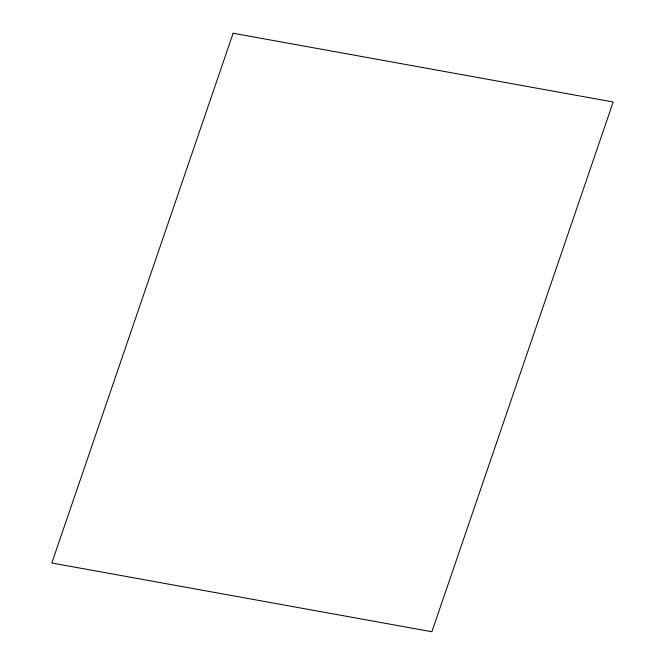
<?xml version="1.0" encoding="UTF-8"?>
<svg xmlns="http://www.w3.org/2000/svg" width="665" height="665" viewBox="0 0 665 665"><rect width="100%" height="100%" fill="white"/><g stroke="black" fill="none" stroke-linecap="round" stroke-linejoin="round"><path stroke-width="1" d="M233.124 33.25L51.82 562.997L431.876 631.75L613.18 102.003L233.124 33.25"/></g></svg>
